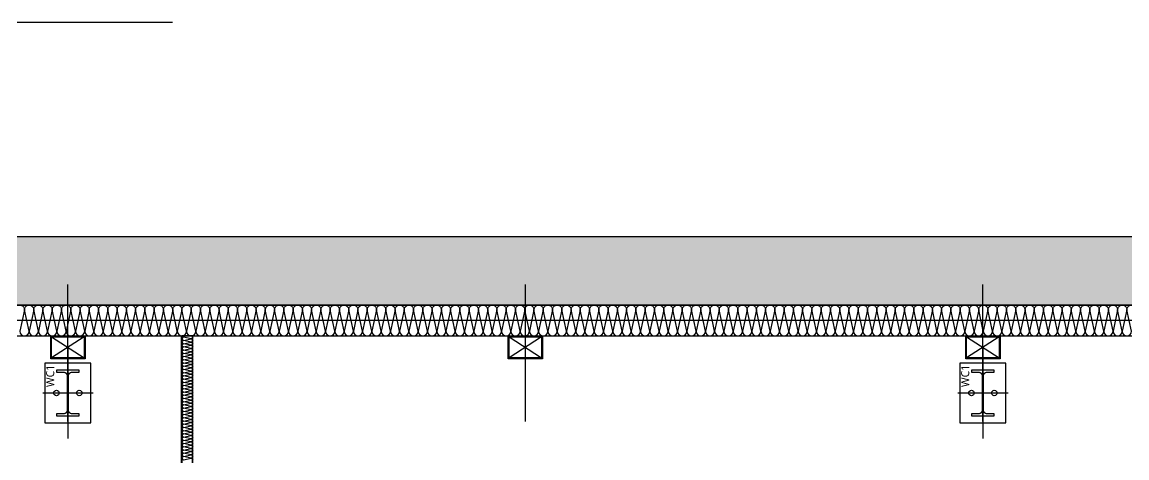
# Model space of a CAD drawing. Header units: millimetres. Extents: x 9 to 147, y 4 to 115.
# Drawn here: x 85.3 to 90.13, y 85.666 to 87.573 of the extents above; entities that cross this region are included whole.
import ezdxf

# ---------------------------------------------------------------- set-up
doc = ezdxf.new("R2010")
doc.units = ezdxf.units.MM
doc.header["$LTSCALE"] = 200
doc.layers.get('DEFPOINTS').update_dxf_attribs({"color": 137})
for name, color, linetype, plot in [('AREA', 30, 'Continuous', False), ('SYM-LEVEL', 252, 'Continuous', False), ('XR-PLAN$0$TEMP', 171, 'Continuous', False)]:
    doc.layers.add(name, color=color, linetype=linetype, plot=plot)
for name, color, linetype in [('XR-PLAN$0$AA-WAXM-FRAM', 252, 'Continuous'), ('XR-PLAN$0$ELE-4', 252, 'Continuous'), ('XR-PLAN$0$ELE-6', 252, 'Continuous'), ('XR-PLAN$0$ELE-7', 252, 'Continuous'), ('XR-PLAN$0$HAT-BRICK', 252, 'Continuous'), ('XR-PLAN$0$HAT-INS', 252, 'Continuous'), ('XR-PLAN$0$STEEL BASE', 252, 'Continuous'), ('XR-PLAN$0$WAL', 252, 'Continuous'), ('XR-PLAN$0$메탈판넬-2', 252, 'Continuous'), ('XR-PLAN$0$방화', 252, 'Continuous')]:
    doc.layers.add(name, color=color, linetype=linetype)
doc.styles.add('XR-PLAN$0$스타일1', font='MALGUN_0.TTF')
doc.styles.add('스타일1', font='MALGUN_0.TTF')

# ---------------------------------------------------------------- blocks, each defined once
blk = doc.blocks.new('LEVEL1')
at = {"layer": 'SYM-LEVEL'}
blk.add_line((9.071, 0), (31.801, 0), dxfattribs=at)
at = {"layer": 'SYM-LEVEL', "style": '스타일1'}
for tag, p in [('1층-바닥마감', (8.157, 1.105)), ('EL-+100', (8.157, -3.928))]:
    blk.add_attdef(tag, p, '', height=3, dxfattribs=at)
blk = doc.blocks.new('*U144')
at = {"layer": 'XR-PLAN$0$HAT-INS'}
for points in [[(13420, 0, -0.414214), (13405, 15), (13420, 85, 1), (13390, 85), (13405, 15, -0.414214), (13390, 0, 0.414214)], [(13450, 0, -0.414214), (13435, 15), (13450, 85, 1), (13420, 85), (13435, 15, -0.414214), (13420, 0, 0.414214)], [(13480, 0, -0.414214), (13465, 15), (13480, 85, 1), (13450, 85), (13465, 15, -0.414214), (13450, 0, 0.414214)], [(13510, 0, -0.414214), (13495, 15), (13510, 85, 1), (13480, 85), (13495, 15, -0.414214), (13480, 0, 0.414214)], [(13540, 0, -0.414214), (13525, 15), (13540, 85, 1), (13510, 85), (13525, 15, -0.414214), (13510, 0, 0.414214)], [(13570, 0, -0.414214), (13555, 15), (13570, 85, 1), (13540, 85), (13555, 15, -0.414214), (13540, 0, 0.414214)], [(13600, 0, -0.414214), (13585, 15), (13600, 85, 1), (13570, 85), (13585, 15, -0.414214), (13570, 0, 0.414214)], [(13630, 0, -0.414214), (13615, 15), (13630, 85, 1), (13600, 85), (13615, 15, -0.414214), (13600, 0, 0.414214)], [(13660, 0, -0.414214), (13645, 15), (13660, 85, 1), (13630, 85), (13645, 15, -0.414214), (13630, 0, 0.414214)], [(13690, 0, -0.414214), (13675, 15), (13690, 85, 1), (13660, 85), (13675, 15, -0.414214), (13660, 0, 0.414214)], [(13720, 0, -0.414214), (13705, 15), (13720, 85, 1), (13690, 85), (13705, 15, -0.414214), (13690, 0, 0.414214)], [(13750, 0, -0.414214), (13735, 15), (13750, 85, 1), (13720, 85), (13735, 15, -0.414214), (13720, 0, 0.414214)], [(13780, 0, -0.414214), (13765, 15), (13780, 85, 1), (13750, 85), (13765, 15, -0.414214), (13750, 0, 0.414214)], [(13810, 0, -0.414214), (13795, 15), (13810, 85, 1), (13780, 85), (13795, 15, -0.414214), (13780, 0, 0.414214)], [(13840, 0, -0.414214), (13825, 15), (13840, 85, 1), (13810, 85), (13825, 15, -0.414214), (13810, 0, 0.414214)], [(13870, 0, -0.414214), (13855, 15), (13870, 85, 1), (13840, 85), (13855, 15, -0.414214), (13840, 0, 0.414214)], [(13900, 0, -0.414214), (13885, 15), (13900, 85, 1), (13870, 85), (13885, 15, -0.414214), (13870, 0, 0.414214)], [(13930, 0, -0.414214), (13915, 15), (13930, 85, 1), (13900, 85), (13915, 15, -0.414214), (13900, 0, 0.414214)], [(13960, 0, -0.414214), (13945, 15), (13960, 85, 1), (13930, 85), (13945, 15, -0.414214), (13930, 0, 0.414214)], [(13990, 0, -0.414214), (13975, 15), (13990, 85, 1), (13960, 85), (13975, 15, -0.414214), (13960, 0, 0.414214)], [(14020, 0, -0.414214), (14005, 15), (14020, 85, 1), (13990, 85), (14005, 15, -0.414214), (13990, 0, 0.414214)], [(14050, 0, -0.414214), (14035, 15), (14050, 85, 1), (14020, 85), (14035, 15, -0.414214), (14020, 0, 0.414214)], [(14080, 0, -0.414214), (14065, 15), (14080, 85, 1), (14050, 85), (14065, 15, -0.414214), (14050, 0, 0.414214)], [(14110, 0, -0.414214), (14095, 15), (14110, 85, 1), (14080, 85), (14095, 15, -0.414214), (14080, 0, 0.414214)], [(14140, 0, -0.414214), (14125, 15), (14140, 85, 1), (14110, 85), (14125, 15, -0.414214), (14110, 0, 0.414214)], [(14170, 0, -0.414214), (14155, 15), (14170, 85, 1), (14140, 85), (14155, 15, -0.414214), (14140, 0, 0.414214)], [(14200, 0, -0.414214), (14185, 15), (14200, 85, 1), (14170, 85), (14185, 15, -0.414214), (14170, 0, 0.414214)], [(14230, 0, -0.414214), (14215, 15), (14230, 85, 1), (14200, 85), (14215, 15, -0.414214), (14200, 0, 0.414214)], [(14260, 0, -0.414214), (14245, 15), (14260, 85, 1), (14230, 85), (14245, 15, -0.414214), (14230, 0, 0.414214)], [(14290, 0, -0.414214), (14275, 15), (14290, 85, 1), (14260, 85), (14275, 15, -0.414214), (14260, 0, 0.414214)], [(14320, 0, -0.414214), (14305, 15), (14320, 85, 1), (14290, 85), (14305, 15, -0.414214), (14290, 0, 0.414214)], [(14350, 0, -0.414214), (14335, 15), (14350, 85, 1), (14320, 85), (14335, 15, -0.414214), (14320, 0, 0.414214)], [(14380, 0, -0.414214), (14365, 15), (14380, 85, 1), (14350, 85), (14365, 15, -0.414214), (14350, 0, 0.414214)], [(14410, 0, -0.414214), (14395, 15), (14410, 85, 1), (14380, 85), (14395, 15, -0.414214), (14380, 0, 0.414214)], [(14440, 0, -0.414214), (14425, 15), (14440, 85, 1), (14410, 85), (14425, 15, -0.414214), (14410, 0, 0.414214)], [(14470, 0, -0.414214), (14455, 15), (14470, 85, 1), (14440, 85), (14455, 15, -0.414214), (14440, 0, 0.414214)], [(14500, 0, -0.414214), (14485, 15), (14500, 85, 1), (14470, 85), (14485, 15, -0.414214), (14470, 0, 0.414214)], [(14530, 0, -0.414214), (14515, 15), (14530, 85, 1), (14500, 85), (14515, 15, -0.414214), (14500, 0, 0.414214)]]:
    blk.add_lwpolyline(points, format="xyb", dxfattribs=at)
blk = doc.blocks.new('*U97')
at = {"layer": 'XR-PLAN$0$HAT-INS'}
for points in [[(-22170.4, 0, -0.414214), (-22185.4, 15), (-22170.4, 85, 1), (-22200.4, 85), (-22185.4, 15, -0.414214), (-22200.4, 0, 0.414214)], [(-22140.4, 0, -0.414214), (-22155.4, 15), (-22140.4, 85, 1), (-22170.4, 85), (-22155.4, 15, -0.414214), (-22170.4, 0, 0.414214)], [(-22110.4, 0, -0.414214), (-22125.4, 15), (-22110.4, 85, 1), (-22140.4, 85), (-22125.4, 15, -0.414214), (-22140.4, 0, 0.414214)], [(-22080.4, 0, -0.414214), (-22095.4, 15), (-22080.4, 85, 1), (-22110.4, 85), (-22095.4, 15, -0.414214), (-22110.4, 0, 0.414214)], [(-22050.4, 0, -0.414214), (-22065.4, 15), (-22050.4, 85, 1), (-22080.4, 85), (-22065.4, 15, -0.414214), (-22080.4, 0, 0.414214)], [(-22020.4, 0, -0.414214), (-22035.4, 15), (-22020.4, 85, 1), (-22050.4, 85), (-22035.4, 15, -0.414214), (-22050.4, 0, 0.414214)], [(-21990.4, 0, -0.414214), (-22005.4, 15), (-21990.4, 85, 1), (-22020.4, 85), (-22005.4, 15, -0.414214), (-22020.4, 0, 0.414214)], [(-21960.4, 0, -0.414214), (-21975.4, 15), (-21960.4, 85, 1), (-21990.4, 85), (-21975.4, 15, -0.414214), (-21990.4, 0, 0.414214)], [(-21930.4, 0, -0.414214), (-21945.4, 15), (-21930.4, 85, 1), (-21960.4, 85), (-21945.4, 15, -0.414214), (-21960.4, 0, 0.414214)], [(-21900.4, 0, -0.414214), (-21915.4, 15), (-21900.4, 85, 1), (-21930.4, 85), (-21915.4, 15, -0.414214), (-21930.4, 0, 0.414214)], [(-21870.4, 0, -0.414214), (-21885.4, 15), (-21870.4, 85, 1), (-21900.4, 85), (-21885.4, 15, -0.414214), (-21900.4, 0, 0.414214)], [(-21840.4, 0, -0.414214), (-21855.4, 15), (-21840.4, 85, 1), (-21870.4, 85), (-21855.4, 15, -0.414214), (-21870.4, 0, 0.414214)], [(-21810.4, 0, -0.414214), (-21825.4, 15), (-21810.4, 85, 1), (-21840.4, 85), (-21825.4, 15, -0.414214), (-21840.4, 0, 0.414214)], [(-21780.4, 0, -0.414214), (-21795.4, 15), (-21780.4, 85, 1), (-21810.4, 85), (-21795.4, 15, -0.414214), (-21810.4, 0, 0.414214)], [(-21750.4, 0, -0.414214), (-21765.4, 15), (-21750.4, 85, 1), (-21780.4, 85), (-21765.4, 15, -0.414214), (-21780.4, 0, 0.414214)], [(-21720.4, 0, -0.414214), (-21735.4, 15), (-21720.4, 85, 1), (-21750.4, 85), (-21735.4, 15, -0.414214), (-21750.4, 0, 0.414214)], [(-21690.4, 0, -0.414214), (-21705.4, 15), (-21690.4, 85, 1), (-21720.4, 85), (-21705.4, 15, -0.414214), (-21720.4, 0, 0.414214)], [(-21660.4, 0, -0.414214), (-21675.4, 15), (-21660.4, 85, 1), (-21690.4, 85), (-21675.4, 15, -0.414214), (-21690.4, 0, 0.414214)], [(-21630.4, 0, -0.414214), (-21645.4, 15), (-21630.4, 85, 1), (-21660.4, 85), (-21645.4, 15, -0.414214), (-21660.4, 0, 0.414214)], [(-21600.4, 0, -0.414214), (-21615.4, 15), (-21600.4, 85, 1), (-21630.4, 85), (-21615.4, 15, -0.414214), (-21630.4, 0, 0.414214)], [(-21570.4, 0, -0.414214), (-21585.4, 15), (-21570.4, 85, 1), (-21600.4, 85), (-21585.4, 15, -0.414214), (-21600.4, 0, 0.414214)], [(-21540.4, 0, -0.414214), (-21555.4, 15), (-21540.4, 85, 1), (-21570.4, 85), (-21555.4, 15, -0.414214), (-21570.4, 0, 0.414214)], [(-21510.4, 0, -0.414214), (-21525.4, 15), (-21510.4, 85, 1), (-21540.4, 85), (-21525.4, 15, -0.414214), (-21540.4, 0, 0.414214)], [(-21480.4, 0, -0.414214), (-21495.4, 15), (-21480.4, 85, 1), (-21510.4, 85), (-21495.4, 15, -0.414214), (-21510.4, 0, 0.414214)], [(-21450.4, 0, -0.414214), (-21465.4, 15), (-21450.4, 85, 1), (-21480.4, 85), (-21465.4, 15, -0.414214), (-21480.4, 0, 0.414214)], [(-21420.4, 0, -0.414214), (-21435.4, 15), (-21420.4, 85, 1), (-21450.4, 85), (-21435.4, 15, -0.414214), (-21450.4, 0, 0.414214)], [(-21390.4, 0, -0.414214), (-21405.4, 15), (-21390.4, 85, 1), (-21420.4, 85), (-21405.4, 15, -0.414214), (-21420.4, 0, 0.414214)], [(-21360.4, 0, -0.414214), (-21375.4, 15), (-21360.4, 85, 1), (-21390.4, 85), (-21375.4, 15, -0.414214), (-21390.4, 0, 0.414214)], [(-21330.4, 0, -0.414214), (-21345.4, 15), (-21330.4, 85, 1), (-21360.4, 85), (-21345.4, 15, -0.414214), (-21360.4, 0, 0.414214)], [(-21300.4, 0, -0.414214), (-21315.4, 15), (-21300.4, 85, 1), (-21330.4, 85), (-21315.4, 15, -0.414214), (-21330.4, 0, 0.414214)], [(-21270.4, 0, -0.414214), (-21285.4, 15), (-21270.4, 85, 1), (-21300.4, 85), (-21285.4, 15, -0.414214), (-21300.4, 0, 0.414214)], [(-21240.4, 0, -0.414214), (-21255.4, 15), (-21240.4, 85, 1), (-21270.4, 85), (-21255.4, 15, -0.414214), (-21270.4, 0, 0.414214)], [(-21210.4, 0, -0.414214), (-21225.4, 15), (-21210.4, 85, 1), (-21240.4, 85), (-21225.4, 15, -0.414214), (-21240.4, 0, 0.414214)], [(-21180.4, 0, -0.414214), (-21195.4, 15), (-21180.4, 85, 1), (-21210.4, 85), (-21195.4, 15, -0.414214), (-21210.4, 0, 0.414214)], [(-21150.4, 0, -0.414214), (-21165.4, 15), (-21150.4, 85, 1), (-21180.4, 85), (-21165.4, 15, -0.414214), (-21180.4, 0, 0.414214)], [(-21120.4, 0, -0.414214), (-21135.4, 15), (-21120.4, 85, 1), (-21150.4, 85), (-21135.4, 15, -0.414214), (-21150.4, 0, 0.414214)], [(-21090.4, 0, -0.414214), (-21105.4, 15), (-21090.4, 85, 1), (-21120.4, 85), (-21105.4, 15, -0.414214), (-21120.4, 0, 0.414214)], [(-21060.4, 0, -0.414214), (-21075.4, 15), (-21060.4, 85, 1), (-21090.4, 85), (-21075.4, 15, -0.414214), (-21090.4, 0, 0.414214)], [(-21030.4, 0, -0.414214), (-21045.4, 15), (-21030.4, 85, 1), (-21060.4, 85), (-21045.4, 15, -0.414214), (-21060.4, 0, 0.414214)], [(-21000.4, 0, -0.414214), (-21015.4, 15), (-21000.4, 85, 1), (-21030.4, 85), (-21015.4, 15, -0.414214), (-21030.4, 0, 0.414214)], [(-20970.4, 0, -0.414214), (-20985.4, 15), (-20970.4, 85, 1), (-21000.4, 85), (-20985.4, 15, -0.414214), (-21000.4, 0, 0.414214)], [(-20940.4, 0, -0.414214), (-20955.4, 15), (-20940.4, 85, 1), (-20970.4, 85), (-20955.4, 15, -0.414214), (-20970.4, 0, 0.414214)], [(-20910.4, 0, -0.414214), (-20925.4, 15), (-20910.4, 85, 1), (-20940.4, 85), (-20925.4, 15, -0.414214), (-20940.4, 0, 0.414214)], [(-20880.4, 0, -0.414214), (-20895.4, 15), (-20880.4, 85, 1), (-20910.4, 85), (-20895.4, 15, -0.414214), (-20910.4, 0, 0.414214)], [(-20850.4, 0, -0.414214), (-20865.4, 15), (-20850.4, 85, 1), (-20880.4, 85), (-20865.4, 15, -0.414214), (-20880.4, 0, 0.414214)], [(-20820.4, 0, -0.414214), (-20835.4, 15), (-20820.4, 85, 1), (-20850.4, 85), (-20835.4, 15, -0.414214), (-20850.4, 0, 0.414214)], [(-20790.4, 0, -0.414214), (-20805.4, 15), (-20790.4, 85, 1), (-20820.4, 85), (-20805.4, 15, -0.414214), (-20820.4, 0, 0.414214)], [(-20760.4, 0, -0.414214), (-20775.4, 15), (-20760.4, 85, 1), (-20790.4, 85), (-20775.4, 15, -0.414214), (-20790.4, 0, 0.414214)], [(-20730.4, 0, -0.414214), (-20745.4, 15), (-20730.4, 85, 1), (-20760.4, 85), (-20745.4, 15, -0.414214), (-20760.4, 0, 0.414214)], [(-20700.4, 0, -0.414214), (-20715.4, 15), (-20700.4, 85, 1), (-20730.4, 85), (-20715.4, 15, -0.414214), (-20730.4, 0, 0.414214)], [(-20670.4, 0, -0.414214), (-20685.4, 15), (-20670.4, 85, 1), (-20700.4, 85), (-20685.4, 15, -0.414214), (-20700.4, 0, 0.414214)], [(-20640.4, 0, -0.414214), (-20655.4, 15), (-20640.4, 85, 1), (-20670.4, 85), (-20655.4, 15, -0.414214), (-20670.4, 0, 0.414214)], [(-20610.4, 0, -0.414214), (-20625.4, 15), (-20610.4, 85, 1), (-20640.4, 85), (-20625.4, 15, -0.414214), (-20640.4, 0, 0.414214)], [(-20580.4, 0, -0.414214), (-20595.4, 15), (-20580.4, 85, 1), (-20610.4, 85), (-20595.4, 15, -0.414214), (-20610.4, 0, 0.414214)], [(-20550.4, 0, -0.414214), (-20565.4, 15), (-20550.4, 85, 1), (-20580.4, 85), (-20565.4, 15, -0.414214), (-20580.4, 0, 0.414214)], [(-20520.4, 0, -0.414214), (-20535.4, 15), (-20520.4, 85, 1), (-20550.4, 85), (-20535.4, 15, -0.414214), (-20550.4, 0, 0.414214)], [(-20490.4, 0, -0.414214), (-20505.4, 15), (-20490.4, 85, 1), (-20520.4, 85), (-20505.4, 15, -0.414214), (-20520.4, 0, 0.414214)], [(-20460.4, 0, -0.414214), (-20475.4, 15), (-20460.4, 85, 1), (-20490.4, 85), (-20475.4, 15, -0.414214), (-20490.4, 0, 0.414214)], [(-20430.4, 0, -0.414214), (-20445.4, 15), (-20430.4, 85, 1), (-20460.4, 85), (-20445.4, 15, -0.414214), (-20460.4, 0, 0.414214)], [(-20400.4, 0, -0.414214), (-20415.4, 15), (-20400.4, 85, 1), (-20430.4, 85), (-20415.4, 15, -0.414214), (-20430.4, 0, 0.414214)], [(-20370.4, 0, -0.414214), (-20385.4, 15), (-20370.4, 85, 1), (-20400.4, 85), (-20385.4, 15, -0.414214), (-20400.4, 0, 0.414214)], [(-20340.4, 0, -0.414214), (-20355.4, 15), (-20340.4, 85, 1), (-20370.4, 85), (-20355.4, 15, -0.414214), (-20370.4, 0, 0.414214)], [(-20310.4, 0, -0.414214), (-20325.4, 15), (-20310.4, 85, 1), (-20340.4, 85), (-20325.4, 15, -0.414214), (-20340.4, 0, 0.414214)], [(-20280.4, 0, -0.414214), (-20295.4, 15), (-20280.4, 85, 1), (-20310.4, 85), (-20295.4, 15, -0.414214), (-20310.4, 0, 0.414214)], [(-20250.4, 0, -0.414214), (-20265.4, 15), (-20250.4, 85, 1), (-20280.4, 85), (-20265.4, 15, -0.414214), (-20280.4, 0, 0.414214)], [(-20220.4, 0, -0.414214), (-20235.4, 15), (-20220.4, 85, 1), (-20250.4, 85), (-20235.4, 15, -0.414214), (-20250.4, 0, 0.414214)], [(-20190.4, 0, -0.414214), (-20205.4, 15), (-20190.4, 85, 1), (-20220.4, 85), (-20205.4, 15, -0.414214), (-20220.4, 0, 0.414214)], [(-20160.4, 0, -0.414214), (-20175.4, 15), (-20160.4, 85, 1), (-20190.4, 85), (-20175.4, 15, -0.414214), (-20190.4, 0, 0.414214)], [(-20130.4, 0, -0.414214), (-20145.4, 15), (-20130.4, 85, 1), (-20160.4, 85), (-20145.4, 15, -0.414214), (-20160.4, 0, 0.414214)], [(-20100.4, 0, -0.414214), (-20115.4, 15), (-20100.4, 85, 1), (-20130.4, 85), (-20115.4, 15, -0.414214), (-20130.4, 0, 0.414214)], [(-20070.4, 0, -0.414214), (-20085.4, 15), (-20070.4, 85, 1), (-20100.4, 85), (-20085.4, 15, -0.414214), (-20100.4, 0, 0.414214)], [(-20040.4, 0, -0.414214), (-20055.4, 15), (-20040.4, 85, 1), (-20070.4, 85), (-20055.4, 15, -0.414214), (-20070.4, 0, 0.414214)], [(-20010.4, 0, -0.414214), (-20025.4, 15), (-20010.4, 85, 1), (-20040.4, 85), (-20025.4, 15, -0.414214), (-20040.4, 0, 0.414214)], [(-19980.4, 0, -0.414214), (-19995.4, 15), (-19980.4, 85, 1), (-20010.4, 85), (-19995.4, 15, -0.414214), (-20010.4, 0, 0.414214)], [(-19950.4, 0, -0.414214), (-19965.4, 15), (-19950.4, 85, 1), (-19980.4, 85), (-19965.4, 15, -0.414214), (-19980.4, 0, 0.414214)], [(-19920.4, 0, -0.414214), (-19935.4, 15), (-19920.4, 85, 1), (-19950.4, 85), (-19935.4, 15, -0.414214), (-19950.4, 0, 0.414214)], [(-19890.4, 0, -0.414214), (-19905.4, 15), (-19890.4, 85, 1), (-19920.4, 85), (-19905.4, 15, -0.414214), (-19920.4, 0, 0.414214)], [(-19860.4, 0, -0.414214), (-19875.4, 15), (-19860.4, 85, 1), (-19890.4, 85), (-19875.4, 15, -0.414214), (-19890.4, 0, 0.414214)], [(-19830.4, 0, -0.414214), (-19845.4, 15), (-19830.4, 85, 1), (-19860.4, 85), (-19845.4, 15, -0.414214), (-19860.4, 0, 0.414214)], [(-19800.4, 0, -0.414214), (-19815.4, 15), (-19800.4, 85, 1), (-19830.4, 85), (-19815.4, 15, -0.414214), (-19830.4, 0, 0.414214)], [(-19770.4, 0, -0.414214), (-19785.4, 15), (-19770.4, 85, 1), (-19800.4, 85), (-19785.4, 15, -0.414214), (-19800.4, 0, 0.414214)], [(-19740.4, 0, -0.414214), (-19755.4, 15), (-19740.4, 85, 1), (-19770.4, 85), (-19755.4, 15, -0.414214), (-19770.4, 0, 0.414214)], [(-19710.4, 0, -0.414214), (-19725.4, 15), (-19710.4, 85, 1), (-19740.4, 85), (-19725.4, 15, -0.414214), (-19740.4, 0, 0.414214)], [(-19680.4, 0, -0.414214), (-19695.4, 15), (-19680.4, 85, 1), (-19710.4, 85), (-19695.4, 15, -0.414214), (-19710.4, 0, 0.414214)], [(-19650.4, 0, -0.414214), (-19665.4, 15), (-19650.4, 85, 1), (-19680.4, 85), (-19665.4, 15, -0.414214), (-19680.4, 0, 0.414214)], [(-19620.4, 0, -0.414214), (-19635.4, 15), (-19620.4, 85, 1), (-19650.4, 85), (-19635.4, 15, -0.414214), (-19650.4, 0, 0.414214)], [(-19590.4, 0, -0.414214), (-19605.4, 15), (-19590.4, 85, 1), (-19620.4, 85), (-19605.4, 15, -0.414214), (-19620.4, 0, 0.414214)], [(-19560.4, 0, -0.414214), (-19575.4, 15), (-19560.4, 85, 1), (-19590.4, 85), (-19575.4, 15, -0.414214), (-19590.4, 0, 0.414214)], [(-19530.4, 0, -0.414214), (-19545.4, 15), (-19530.4, 85, 1), (-19560.4, 85), (-19545.4, 15, -0.414214), (-19560.4, 0, 0.414214)], [(-19500.4, 0, -0.414214), (-19515.4, 15), (-19500.4, 85, 1), (-19530.4, 85), (-19515.4, 15, -0.414214), (-19530.4, 0, 0.414214)], [(-19470.4, 0, -0.414214), (-19485.4, 15), (-19470.4, 85, 1), (-19500.4, 85), (-19485.4, 15, -0.414214), (-19500.4, 0, 0.414214)], [(-19440.4, 0, -0.414214), (-19455.4, 15), (-19440.4, 85, 1), (-19470.4, 85), (-19455.4, 15, -0.414214), (-19470.4, 0, 0.414214)], [(-19410.4, 0, -0.414214), (-19425.4, 15), (-19410.4, 85, 1), (-19440.4, 85), (-19425.4, 15, -0.414214), (-19440.4, 0, 0.414214)], [(-19380.4, 0, -0.414214), (-19395.4, 15), (-19380.4, 85, 1), (-19410.4, 85), (-19395.4, 15, -0.414214), (-19410.4, 0, 0.414214)], [(-19350.4, 0, -0.414214), (-19365.4, 15), (-19350.4, 85, 1), (-19380.4, 85), (-19365.4, 15, -0.414214), (-19380.4, 0, 0.414214)], [(-19320.4, 0, -0.414214), (-19335.4, 15), (-19320.4, 85, 1), (-19350.4, 85), (-19335.4, 15, -0.414214), (-19350.4, 0, 0.414214)], [(-19290.4, 0, -0.414214), (-19305.4, 15), (-19290.4, 85, 1), (-19320.4, 85), (-19305.4, 15, -0.414214), (-19320.4, 0, 0.414214)], [(-19260.4, 0, -0.414214), (-19275.4, 15), (-19260.4, 85, 1), (-19290.4, 85), (-19275.4, 15, -0.414214), (-19290.4, 0, 0.414214)], [(-19230.4, 0, -0.414214), (-19245.4, 15), (-19230.4, 85, 1), (-19260.4, 85), (-19245.4, 15, -0.414214), (-19260.4, 0, 0.414214)], [(-19200.4, 0, -0.414214), (-19215.4, 15), (-19200.4, 85, 1), (-19230.4, 85), (-19215.4, 15, -0.414214), (-19230.4, 0, 0.414214)], [(-19170.4, 0, -0.414214), (-19185.4, 15), (-19170.4, 85, 1), (-19200.4, 85), (-19185.4, 15, -0.414214), (-19200.4, 0, 0.414214)], [(-19140.4, 0, -0.414214), (-19155.4, 15), (-19140.4, 85, 1), (-19170.4, 85), (-19155.4, 15, -0.414214), (-19170.4, 0, 0.414214)], [(-19110.4, 0, -0.414214), (-19125.4, 15), (-19110.4, 85, 1), (-19140.4, 85), (-19125.4, 15, -0.414214), (-19140.4, 0, 0.414214)], [(-19080.4, 0, -0.414214), (-19095.4, 15), (-19080.4, 85, 1), (-19110.4, 85), (-19095.4, 15, -0.414214), (-19110.4, 0, 0.414214)], [(-19050.4, 0, -0.414214), (-19065.4, 15), (-19050.4, 85, 1), (-19080.4, 85), (-19065.4, 15, -0.414214), (-19080.4, 0, 0.414214)], [(-19020.4, 0, -0.414214), (-19035.4, 15), (-19020.4, 85, 1), (-19050.4, 85), (-19035.4, 15, -0.414214), (-19050.4, 0, 0.414214)], [(-18990.4, 0, -0.414214), (-19005.4, 15), (-18990.4, 85, 1), (-19020.4, 85), (-19005.4, 15, -0.414214), (-19020.4, 0, 0.414214)], [(-18960.4, 0, -0.414214), (-18975.4, 15), (-18960.4, 85, 1), (-18990.4, 85), (-18975.4, 15, -0.414214), (-18990.4, 0, 0.414214)], [(-18930.4, 0, -0.414214), (-18945.4, 15), (-18930.4, 85, 1), (-18960.4, 85), (-18945.4, 15, -0.414214), (-18960.4, 0, 0.414214)], [(-18900.4, 0, -0.414214), (-18915.4, 15), (-18900.4, 85, 1), (-18930.4, 85), (-18915.4, 15, -0.414214), (-18930.4, 0, 0.414214)], [(-18870.4, 0, -0.414214), (-18885.4, 15), (-18870.4, 85, 1), (-18900.4, 85), (-18885.4, 15, -0.414214), (-18900.4, 0, 0.414214)], [(-18840.4, 0, -0.414214), (-18855.4, 15), (-18840.4, 85, 1), (-18870.4, 85), (-18855.4, 15, -0.414214), (-18870.4, 0, 0.414214)], [(-18810.4, 0, -0.414214), (-18825.4, 15), (-18810.4, 85, 1), (-18840.4, 85), (-18825.4, 15, -0.414214), (-18840.4, 0, 0.414214)], [(-18780.4, 0, -0.414214), (-18795.4, 15), (-18780.4, 85, 1), (-18810.4, 85), (-18795.4, 15, -0.414214), (-18810.4, 0, 0.414214)], [(-18750.4, 0, -0.414214), (-18765.4, 15), (-18750.4, 85, 1), (-18780.4, 85), (-18765.4, 15, -0.414214), (-18780.4, 0, 0.414214)], [(-18720.4, 0, -0.414214), (-18735.4, 15), (-18720.4, 85, 1), (-18750.4, 85), (-18735.4, 15, -0.414214), (-18750.4, 0, 0.414214)], [(-18690.4, 0, -0.414214), (-18705.4, 15), (-18690.4, 85, 1), (-18720.4, 85), (-18705.4, 15, -0.414214), (-18720.4, 0, 0.414214)], [(-18660.4, 0, -0.414214), (-18675.4, 15), (-18660.4, 85, 1), (-18690.4, 85), (-18675.4, 15, -0.414214), (-18690.4, 0, 0.414214)], [(-18630.4, 0, -0.414214), (-18645.4, 15), (-18630.4, 85, 1), (-18660.4, 85), (-18645.4, 15, -0.414214), (-18660.4, 0, 0.414214)], [(-18600.4, 0, -0.414214), (-18615.4, 15), (-18600.4, 85, 1), (-18630.4, 85), (-18615.4, 15, -0.414214), (-18630.4, 0, 0.414214)]]:
    blk.add_lwpolyline(points, format="xyb", dxfattribs=at)
blk = doc.blocks.new('XR-PLAN$0$SQ-PIPE-100X100X4.5TS')
at = {"layer": 'XR-PLAN$0$AA-WAXM-FRAM'}
for p, q in [((-71, 4), (71, 96)), ((71, 4), (-71, 96))]:
    blk.add_line(p, q, dxfattribs=at)
for points in [[(75, 0), (75, 100), (-75, 100), (-75, 0)], [(71, 4), (71, 96), (-71, 96), (-71, 4)]]:
    blk.add_lwpolyline(points, close=True, dxfattribs=at)
at = {"layer": 'XR-PLAN$0$방화'}
blk.add_lwpolyline([(0, 375), (0, -225)], dxfattribs=at)
blk = doc.blocks.new('XR-PLAN$0$X-PIPE-1PL')
at = {"layer": 'XR-PLAN$0$메탈판넬-2', "xscale": -1, "rotation": 180}
for p in [(44000, 300), (46000, 300), (48000, 300)]:
    blk.add_blockref('XR-PLAN$0$SQ-PIPE-100X100X4.5TS', p, dxfattribs=at)
blk = doc.blocks.new('XR-PLAN$0$S-WC1')
at = {"layer": 'DEFPOINTS'}
for p, q in [((0, 205), (0, -199)), ((110, 0), (-110, 0))]:
    blk.add_line(p, q, dxfattribs=at)
at = {"layer": 'XR-PLAN$0$STEEL BASE'}
blk.add_lwpolyline([(100, 130), (-100, 130), (-100, -130), (100, -130)], close=True, dxfattribs=at)
for centre in [(-50, 0), (50, 0)]:
    blk.add_circle(centre, 12, dxfattribs=at)
at = {"layer": 'XR-PLAN$0$WAL'}
blk.add_lwpolyline([(50, -100), (50, -91), (16, -91, -0.414214), (3, -78), (3, 78, -0.414214), (16, 91), (50, 91), (50, 100), (-50, 100), (-50, 91), (-16, 91, -0.414214), (-3, 78), (-3, -78, -0.414214), (-16, -91), (-50, -91), (-50, -100)], format="xyb", close=True, dxfattribs=at)
at = {"layer": 'XR-PLAN$0$TEMP', "style": 'XR-PLAN$0$스타일1'}
blk.add_text('WC1', height=35, rotation=90, dxfattribs=at).set_placement((-59.6, 26))
blk = doc.blocks.new('XR-PLAN$0$x-stu-1Fcol')
for p in [(44000, 50), (48000, 50)]:
    blk.add_blockref('XR-PLAN$0$S-WC1', p)

msp = doc.modelspace()

# ---------------------------------------------------------------- hatches: boundary and pattern name
at = {"layer": 'XR-PLAN$0$HAT-BRICK'}
h = msp.add_hatch(dxfattribs=at)
h.set_pattern_fill('GRAVEL', color=256, scale=0.01)
h.paths.add_polyline_path([(60.93, 86.635), (113.535, 86.635), (113.535, 76.45), (113.235, 76.45), (113.235, 86.335), (60.93, 86.335)])

# ---------------------------------------------------------------- linework, layer by layer
at = {"layer": 'AREA'}
msp.add_lwpolyline([(113.1675, 86.2675), (41.1325, 86.2675), (41.1325, 42.5327), (113.1675, 42.5327)], close=True, dxfattribs=at)
at = {"layer": 'XR-PLAN$0$ELE-4'}
for p, q in [((85.9971, 72.6), (85.9971, 86.2)), ((86.0471, 72.6), (86.0471, 86.2))]:
    msp.add_line(p, q, dxfattribs=at)
at = {"layer": 'XR-PLAN$0$ELE-4', "ltscale": 253}
msp.add_lwpolyline([(86.0371, 72.6), (86.0371, 72.6016), (86.0455, 72.6016), (86.0455, 86.2), (85.9987, 86.2), (85.9987, 72.6016), (86.0071, 72.6016), (86.0071, 72.6)], dxfattribs=at)
at = {"layer": 'XR-PLAN$0$ELE-6'}
for p, q in [((73.5, 86.335), (113.235, 86.335)), ((73.5, 86.2), (113.235, 86.2))]:
    msp.add_line(p, q, dxfattribs=at)
at = {"layer": 'XR-PLAN$0$ELE-7'}
msp.add_lwpolyline([(60.93, 86.635), (113.535, 86.635), (113.535, 76.45), (113.235, 76.45), (113.235, 86.335), (60.93, 86.335), (60.93, 86.635)], dxfattribs=at)

# ---------------------------------------------------------------- block references
at = {"xscale": 0.001, "yscale": 0.001, "zscale": 0.001}
for name in ['XR-PLAN$0$X-PIPE-1PL', 'XR-PLAN$0$x-stu-1Fcol']:
    msp.add_blockref(name, (41.5, 85.9), dxfattribs=at)
at = {"layer": 'SYM-LEVEL', "xscale": 0.2000000000000001, "yscale": 0.2000000000000001, "zscale": 0.2000000000000001}
msp.add_blockref('LEVEL1', (79.5978, 87.5733), dxfattribs=at)
at = {"layer": 'XR-PLAN$0$ELE-6', "xscale": 0.00135, "yscale": 0.00135, "zscale": 0.00135, "rotation": 180}
msp.add_blockref('*U97', (60.1795, 86.335), dxfattribs=at)
at = {"layer": 'XR-PLAN$0$HAT-INS', "xscale": 0.0004700000000000002, "yscale": 0.0004700000000000002, "zscale": 0.0004700000000000002, "rotation": 90}
msp.add_blockref('*U144', (86.0457, 79.365), dxfattribs=at)

doc.saveas('drawing.dxf')
